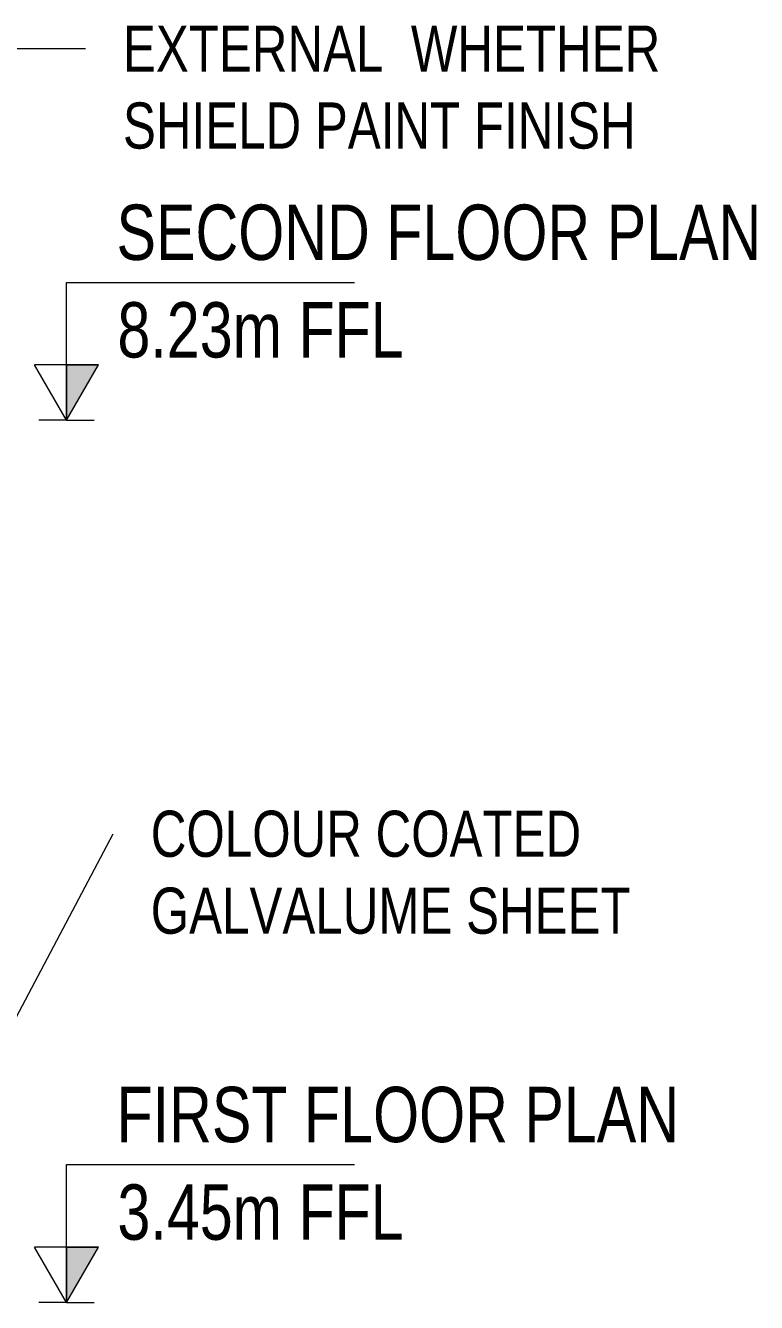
# Model space of a CAD drawing. Header units: millimetres. Extents: x -29259 to 87313, y -139821 to 46728.
# Drawn here: x 55934 to 59896, y -114263 to -107345 of the extents above; entities that cross this region are included whole.
import ezdxf

# ---------------------------------------------------------------- set-up
doc = ezdxf.new("R2010")
doc.units = ezdxf.units.MM
doc.layers.add('A-FLOR-LEVL', color=51, linetype='Continuous', lineweight=9)
doc.layers.add('G-ANNO-TEXT', color=231, linetype='Continuous', lineweight=9)
doc.styles.add('Century Gothic', font='GOTHIC.TTF', dxfattribs={"width": 0.8, "height": 450})
doc.styles.add('Century Gothic_2', font='GOTHIC.TTF', dxfattribs={"width": 0.8, "height": 300})

# ---------------------------------------------------------------- blocks, each defined once
blk = doc.blocks.new('Level - M_Level Head - Circle 3-912024-SOUTH FACADE')
at = {"layer": 'A-FLOR-LEVL'}
blk.add_hatch(color=256, dxfattribs=at).paths.add_polyline_path([(22107.1, 300), (22280.3, 300), (22107.1, 0)])
for p, q in [((22107.1, 746.9), (23668.9, 746.9)), ((22107.1, 300), (22107.1, 746.9)), ((22107.1, 0), (21933.9, 300)), ((22107.1, 300), (21933.9, 300)), ((22107.1, 0), (22280.3, 300)), ((22107.1, 300), (22280.3, 300)), ((22107.1, 0), (22107.1, 300)), ((22107.1, 300), (22107.1, 0)), ((22107.1, 0), (22280.3, 300)), ((22280.3, 300), (22107.1, 300)), ((22107.1, 0), (21957.1, 0)), ((22107.1, 0), (22257.1, 0))]:
    blk.add_line(p, q, dxfattribs=at)

msp = doc.modelspace()

# ---------------------------------------------------------------- linework, layer by layer
at = {"layer": 'G-ANNO-TEXT', "color": 250}
for p, q in [((47349.7, -107469.9), (56258.8, -107469.9)), ((55756.8, -112955.9), (56409.5, -111723.9))]:
    msp.add_line(p, q, dxfattribs=at)

# ---------------------------------------------------------------- block references
at = {"layer": 'A-FLOR-LEVL'}
for p in [(34048.6, -109483.4), (34048.6, -114263.4)]:
    msp.add_blockref('Level - M_Level Head - Circle 3-912024-SOUTH FACADE', p, dxfattribs=at)

# ---------------------------------------------------------------- texts
at = {"layer": 'A-FLOR-LEVL', "char_height": 300, "attachment_point": 1, "style": 'Century Gothic'}
for s, insert, width in [('SECOND FLOOR PLAN', (56426.9, -108315), 4341.939), ('8.23m FFL', (56432.1, -108843.7), 1879.155), ('FIRST FLOOR PLAN', (56426.9, -113095), 3540.252), ('3.45m FFL', (56432.1, -113623.7), 1879.155)]:
    msp.add_mtext(s, dxfattribs=dict(at, insert=insert, width=width))
at = {"layer": 'G-ANNO-TEXT', "color": 7, "char_height": 250, "attachment_point": 1, "style": 'Century Gothic_2'}
for s, insert, width in [('EXTERNAL  WHETHER ', (56462, -107344.9), 3328.606), ('SHIELD PAINT FINISH', (56462, -107761.7), 3174.682), ('COLOUR COATED ', (56612.7, -111598.9), 3027.172), ('GALVALUME SHEET', (56612.7, -112015.6), 3033.586)]:
    msp.add_mtext(s, dxfattribs=dict(at, insert=insert, width=width))

doc.saveas('drawing.dxf')
